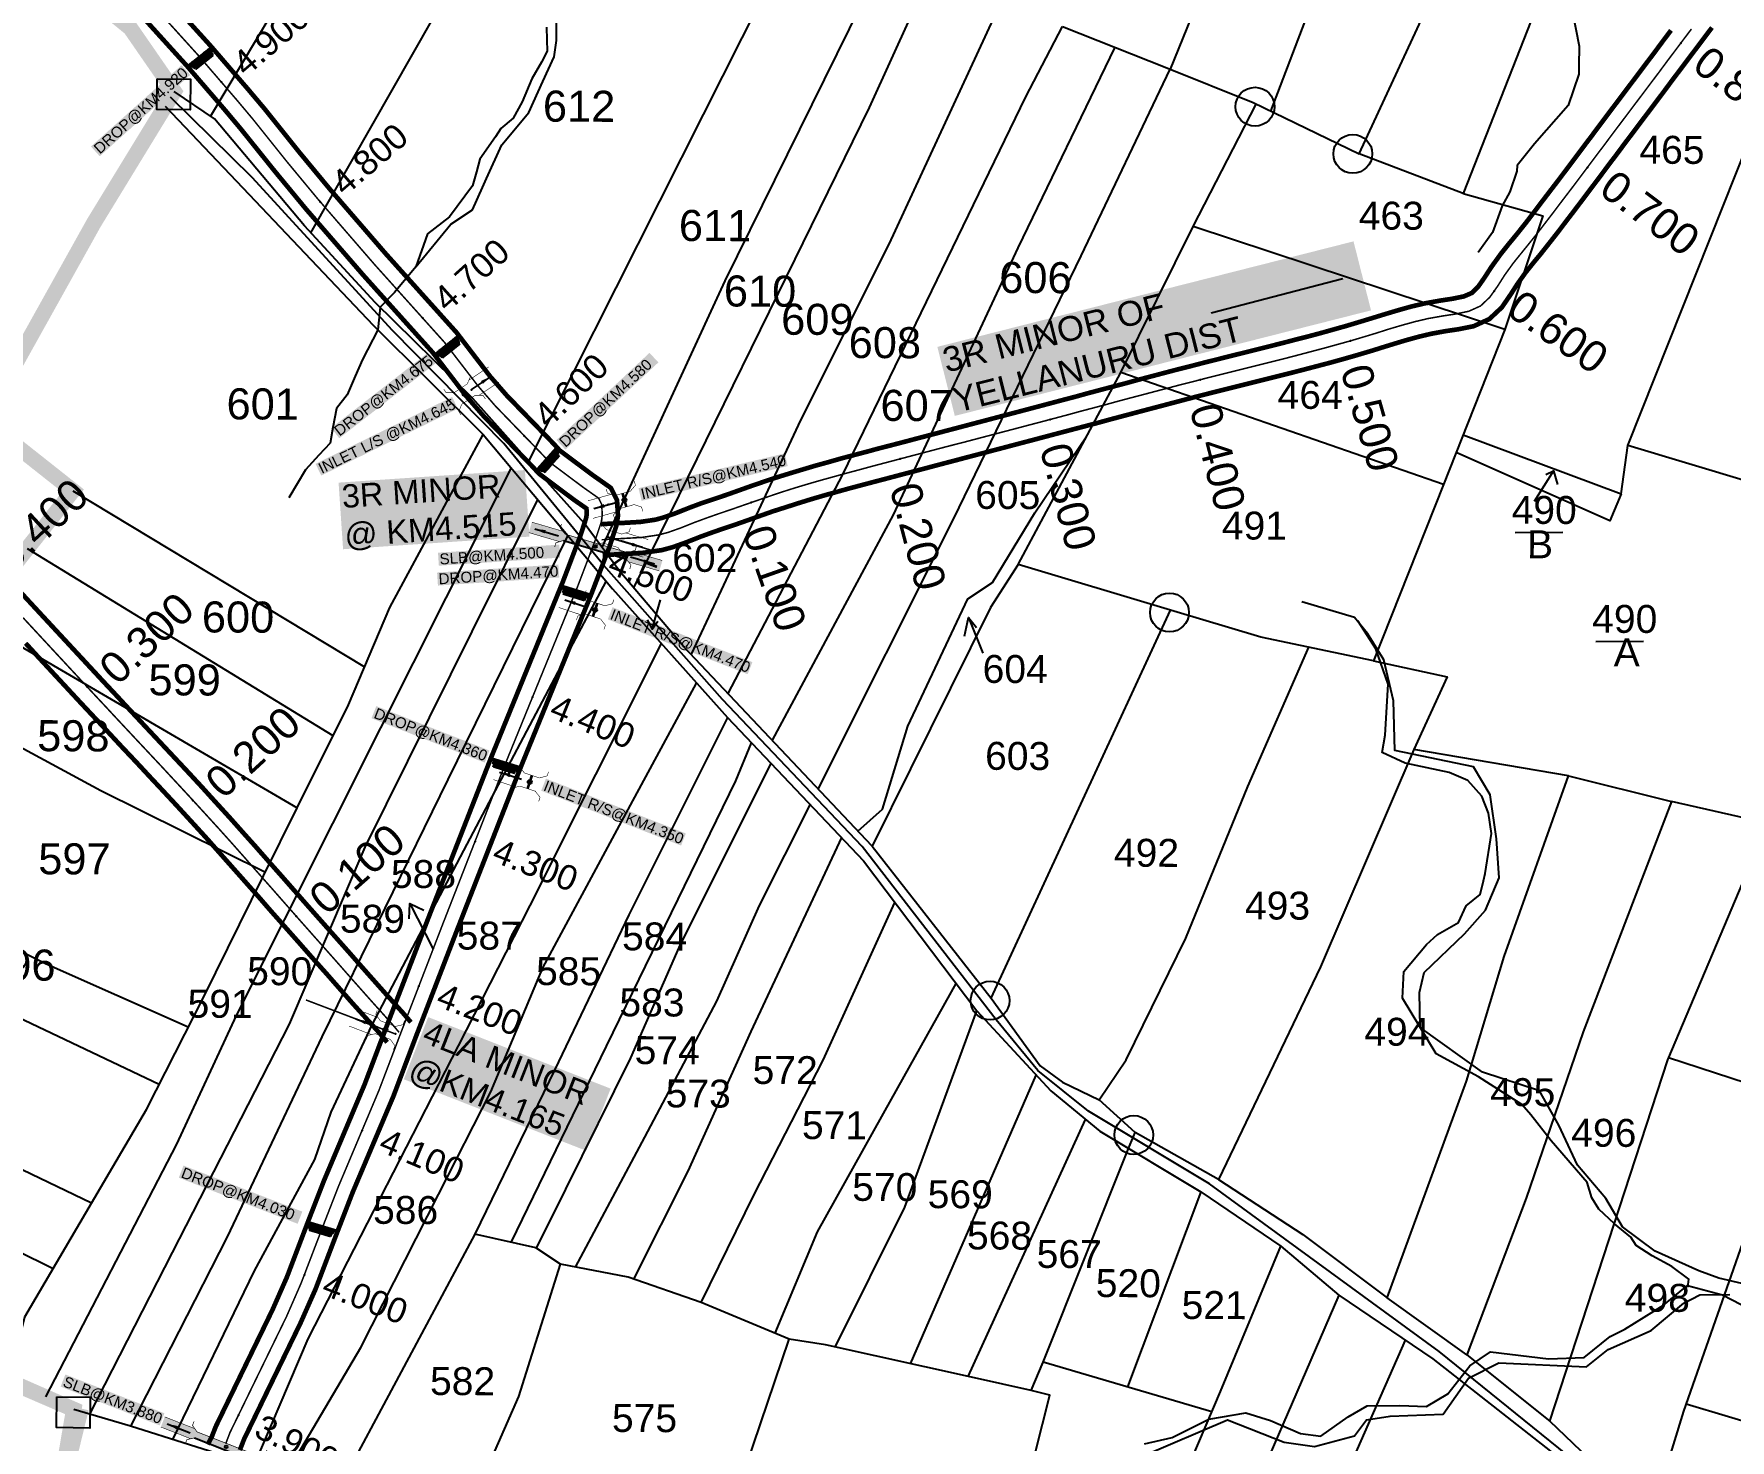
# Model space of a CAD drawing. Header units: inches. Extents: x 177544 to 239871, y 1610424 to 1630335.
# Drawn here: x 187684 to 188777, y 1622571 to 1623477 of the extents above; entities that cross this region are included whole.
import ezdxf
from ezdxf.enums import TextEntityAlignment as Align

# ---------------------------------------------------------------- set-up
doc = ezdxf.new("R2010")
doc.units = ezdxf.units.IN
doc.header["$MEASUREMENT"] = 0
for name, pattern in [('ACAD_ISO02W100', [15, 12, -3]), ('DASHED2', [0.375, 0.25, -0.125]), ('HIDDEN2', [0.1875, 0.125, -0.0625])]:
    doc.linetypes.add(name, pattern=pattern)
for name, color, linetype in [('BOUNDRY STONES', 240, 'Continuous'), ('CANAL1', 7, 'Continuous'), ('CHANAGE', 1, 'Continuous'), ('CS', 134, 'Continuous'), ('CSMark', 72, 'Continuous'), ('PAPER SIZE', 5, 'Continuous'), ('PLOT', 7, 'Continuous'), ('PLOT NO', 7, 'Continuous'), ('POINT', 2, 'Continuous'), ('ROADS', 1, 'Continuous'), ('STREAMS', 4, 'Continuous'), ('STRUCTURE', 5, 'Continuous'), ('VILLAGE BOUNDRY', 5, 'Continuous')]:
    doc.layers.add(name, color=color, linetype=linetype)
doc.styles.add('FONT1', font='Arial')
doc.styles.get("Standard").update_dxf_attribs({"font": 'arial.ttf'})
doc.dimstyles.get("Standard").update_dxf_attribs({"dimtxt": 0.18, "dimasz": 0.18, "dimexe": 0.18, "dimexo": 0.0625, "dimgap": 0.09, "dimtad": 0, "dimtih": 1, "dimtoh": 1, "dimdec": 4, "dimzin": 0, "dimdsep": 46, "dimtxsty": 'Standard', "dimcen": 0.09, "dimadec": 0, "dimazin": 0, "dimtfac": 1, "dimtdec": 4, "dimtofl": 0, "dimtmove": 0, "dimatfit": 3, "dimfxl": 1, "dimtolj": 1, "dimtzin": 0, "dimarcsym": 0})

# ---------------------------------------------------------------- blocks, each defined once
blk = doc.blocks.new('DROP')
h = blk.add_hatch()
h.set_pattern_fill('ANSI31', color=1, scale=10, angle=45)
h.set_pattern_definition([(90, (-324.4107, -25.7687), (-1.25, 0), [])])
h.paths.add_polyline_path([(-9.9, -4.3), (-13.8, 4.1), (13.8, 4.1), (10.2, -4.3)])
at = {"layer": 'STRUCTURE', "color": 5, "const_width": 0.49}
blk.add_lwpolyline([(-9.9, -4.3), (-13.8, 4.1), (13.8, 4.1), (10.2, -4.3), (-9.9, -4.3)], dxfattribs=at)
at = {"layer": 'STRUCTURE', "color": 5}
blk.add_circle((0, 0), 1.33, dxfattribs=at)
blk = doc.blocks.new('SLB')
at = {"layer": 'STRUCTURE'}
h = blk.add_hatch(dxfattribs=at)
h.set_pattern_fill('DOTS', color=6, scale=20, angle=320.3722, style=0)
h.set_pattern_definition([(320.372247934, (-159.4327, -72.9564), (1.2786241598, 0.5641323054), [0, -1.25])])
h.paths.add_polyline_path([(769699.5, 1706871.1), (769699.5, 1706861.1), (769729.1, 1706861.1), (769732.1, 1706863.1), (769792.1, 1706863.1), (769795.1, 1706861.1), (769824.7, 1706861.1), (769824.7, 1706871.1), (769795.1, 1706871.1), (769792.1, 1706869.1), (769732.1, 1706869.1), (769729.1, 1706871.1)])
at = {"layer": 'STRUCTURE', "color": 6, "linetype": 'ACAD_ISO02W100', "ltscale": 0.5, "const_width": 0.5}
for points in [[(769699.5, 1706871.1), (769729.1, 1706871.1)], [(769795.1, 1706871.1), (769824.7, 1706871.1)], [(769699.5, 1706861.1), (769729.1, 1706861.1)], [(769795.1, 1706861.1), (769824.7, 1706861.1)]]:
    blk.add_lwpolyline(points, dxfattribs=at)
at = {"layer": 'STRUCTURE', "color": 6, "const_width": 0.628}
for points in [[(769726.1, 1706877.1), (769726.1, 1706873.1), (769732.1, 1706869.1), (769792.1, 1706869.1), (769798.1, 1706873.1), (769798.1, 1706877.1)], [(769726.1, 1706855.1), (769726.1, 1706859.1), (769732.1, 1706863.1), (769792.1, 1706863.1), (769798.1, 1706859.1), (769798.1, 1706855.1)]]:
    blk.add_lwpolyline(points, dxfattribs=at)
at = {"layer": 'STRUCTURE', "color": 6}
blk.add_lwpolyline([(769732.1, 1706863.1), (769792.1, 1706863.1)], dxfattribs=at)
blk.add_lwpolyline([(769732.1, 1706863.1), (769792.1, 1706863.1)], dxfattribs=at)
at = {"layer": 'STRUCTURE', "color": 0}
blk.add_circle((769762.1, 1706866.1), 1.24, dxfattribs=at)
for points in [[(769703.8, 1706866), (769726.7, 1706866)], [(769818.6, 1706865.8), (769795.7, 1706865.8)]]:
    blk.add_leader(points, dimstyle='Standard', override={"dimasz": 10, "dimgap": 0.09, "dimtad": 0}, dxfattribs=at)
blk = doc.blocks.new('OT')
at = {"layer": 'STRUCTURE', "color": 190}
for points, const_width in [([(769775.2, 1706601.8), (769775.2, 1706597.8), (769769.2, 1706593.8), (769761.8, 1706593.8), (769754.4, 1706593.8), (769748.4, 1706597.8), (769748.4, 1706601.8)], 0.5), ([(769751.4, 1706595.8), (769729.4, 1706595.8)], 0.5), ([(769761.8, 1706593.8), (769761.8, 1706581)], 2.5), ([(769751.4, 1706579), (769729.4, 1706579)], 0.5), ([(769748.4, 1706573), (769748.4, 1706577), (769754.4, 1706581), (769761.8, 1706581), (769761.8, 1706581), (769761.8, 1706581), (769769.2, 1706581), (769775.2, 1706577), (769775.2, 1706573)], 0.5)]:
    blk.add_lwpolyline(points, dxfattribs=dict(at, const_width=const_width))
at = {"layer": 'STRUCTURE', "color": 0}
blk.add_circle((769761.8, 1706587.4), 1.87, dxfattribs=at)
blk.add_leader([(769732.6, 1706587.4), (769753.8, 1706587.4)], dimstyle='Standard', override={"dimasz": 10, "dimgap": 0.09, "dimtad": 0}, dxfattribs=at)

msp = doc.modelspace()

# ---------------------------------------------------------------- linework, layer by layer
at = {"layer": 'BOUNDRY STONES'}
for points in [[(187763.6, 1623448.4), (187785, 1623448.1), (187784.8, 1623428.3), (187763.3, 1623428.6)], [(187698.9, 1622599.3), (187720.3, 1622599), (187720.1, 1622579.1), (187698.6, 1622579.4)]]:
    msp.add_lwpolyline(points, close=True, dxfattribs=at)
for centre in [(188470.8, 1623430.4), (188533.8, 1623400), (188415.7, 1623104.5), (188300.1, 1622854.5), (188392.7, 1622767.9)]:
    msp.add_circle(centre, 12.5, dxfattribs=at)
at = {"layer": 'CANAL1', "color": 1, "linetype": 'HIDDEN2', "ltscale": 4, "const_width": 1}
msp.add_lwpolyline([(187807.7, 1622569), (187810.4, 1622576.1), (187846.9, 1622651), (187856.3, 1622672.5), (187870.4, 1622709.3), (187880.3, 1622734.7), (187906.4, 1622796.6), (187920.9, 1622834.7), (187947.3, 1622903.2), (187988.1, 1623007.7), (188034.3, 1623121), (188045.5, 1623150.4), (188049.6, 1623162.7), (188050.3, 1623167.2), (188049.9, 1623174.2), (188048, 1623178.1), (188043.2, 1623181.5), (188038.1, 1623185.1), (188016.2, 1623201.5), (188012, 1623206), (187981.4, 1623237.6), (187970.3, 1623250.4), (187948.7, 1623278.5), (187903.7, 1623328.6), (187866.9, 1623371.1), (187847.1, 1623395), (187825.1, 1623422.5), (187814.6, 1623435), (187790.1, 1623463.4), (187741.2, 1623517.4)], dxfattribs=at)
at = {"layer": 'CANAL1', "color": 200, "const_width": 3}
for points in [[(187816.8, 1622564.9), (187819.6, 1622572.1), (187855.9, 1622646.8), (187865.6, 1622668.7), (187879.7, 1622705.7), (187889.5, 1622731), (187915.7, 1622792.8), (187930.2, 1622831.2), (187956.6, 1622899.6), (187997.4, 1623004), (188043.6, 1623117.3), (188055, 1623147.1), (188059.3, 1623160.3), (188060.4, 1623166.7), (188059.8, 1623176.9), (188055.8, 1623184.8), (188048.9, 1623189.7), (188043.9, 1623193.2), (188022.9, 1623208.9), (188019.3, 1623212.9), (187988.7, 1623244.4), (187978, 1623256.7), (187956.4, 1623284.9), (187911.2, 1623335.2), (187874.6, 1623377.5), (187854.9, 1623401.3), (187832.9, 1623428.8), (187822.2, 1623441.5), (187797.6, 1623470), (187748.7, 1623524)], [(187796.1, 1622568.5), (187798.6, 1622573.2), (187801.3, 1622580.1), (187837.8, 1622655.2), (187847.1, 1622676.3), (187861, 1622712.8), (187871, 1622738.5), (187897.1, 1622800.3), (187911.5, 1622838.3), (187937.9, 1622906.8), (187978.8, 1623011.4), (188025, 1623124.6), (188036.1, 1623153.8), (188039.8, 1623165), (188040.3, 1623167.7), (188040.1, 1623171.5), (188037.4, 1623173.4), (188032.2, 1623177), (188009.5, 1623194), (188004.8, 1623199.1), (187974, 1623230.9), (187962.5, 1623244.1), (187941, 1623272.1), (187896.2, 1623322), (187859.3, 1623364.6), (187839.4, 1623388.7), (187817.4, 1623416.1), (187807, 1623428.5), (187782.6, 1623456.8), (187733.7, 1623510.8)]]:
    msp.add_lwpolyline(points, dxfattribs=at)
at = {"layer": 'CANAL1', "color": 6, "linetype": 'ByBlock', "ltscale": 2, "const_width": 3}
for points in [[(188049.3, 1623161.4), (188061.2, 1623162.1), (188066.6, 1623162.4), (188074.8, 1623162.9), (188084.5, 1623164.3), (188089.6, 1623165.7), (188097.3, 1623168.4), (188106.6, 1623172.1), (188113.6, 1623174.7), (188121.9, 1623177.5), (188130.5, 1623180.4), (188138.1, 1623183.1), (188146.2, 1623186), (188154.1, 1623188.7), (188162.8, 1623191.6), (188171.2, 1623194.2), (188179.5, 1623196.7), (188187.9, 1623199.2), (188196.3, 1623201.5), (188204.7, 1623203.9), (188213, 1623206.1), (188221.4, 1623208.3), (188226.8, 1623209.8), (188238.1, 1623212.7), (188246.5, 1623214.9), (188254.8, 1623217.1), (188263.2, 1623219.3), (188271.5, 1623221.5), (188279.9, 1623223.7), (188288.2, 1623225.9), (188296.6, 1623228.1), (188304.9, 1623230.3), (188313.2, 1623232.5), (188321.6, 1623234.7), (188329.9, 1623236.9), (188338.2, 1623239.1), (188347.6, 1623241.6), (188354.9, 1623243.5), (188363.2, 1623245.8), (188371.5, 1623248), (188379.8, 1623250.2), (188388.2, 1623252.4), (188396.5, 1623254.7), (188404.9, 1623256.9), (188413.2, 1623259.1), (188421.6, 1623261.3), (188430, 1623263.4), (188438.4, 1623265.6), (188444.5, 1623267.1), (188455.2, 1623269.8), (188463.7, 1623271.9), (188472.1, 1623274), (188480.5, 1623276.1), (188488.8, 1623278.2), (188497.2, 1623280.4), (188505.5, 1623282.5), (188513.7, 1623284.7), (188521.9, 1623287), (188530.1, 1623289.3), (188540.7, 1623292.5), (188546.3, 1623294.2), (188554.4, 1623296.7), (188562.8, 1623299.2), (188571.3, 1623301.6), (188580.2, 1623303.7), (188590.3, 1623305.5), (188598.2, 1623306.7), (188605.4, 1623308.2), (188610.5, 1623310.4), (188614.5, 1623314.3), (188618.8, 1623320.5), (188623.2, 1623327.3), (188629.2, 1623335.6), (188634.7, 1623342.5), (188639.1, 1623347.8), (188645.4, 1623355.7), (188650.6, 1623362.5), (188654.2, 1623367.3), (188661, 1623376.2), (188666.3, 1623383.1), (188669.3, 1623387.1), (188676.6, 1623396.8), (188684.3, 1623407.1), (188687, 1623410.6), (188692.1, 1623417.5), (188697.3, 1623424.4), (188702.5, 1623431.3), (188707.7, 1623438.2), (188712.9, 1623445.1), (188718.1, 1623452), (188723.3, 1623458.9), (188728.5, 1623465.8), (188733.6, 1623472.7), (188738.8, 1623479.6)], [(188050.5, 1623141.4), (188062.3, 1623142.2), (188067.7, 1623142.4), (188076.8, 1623143), (188088.6, 1623144.7), (188095.6, 1623146.6), (188104.3, 1623149.7), (188113.7, 1623153.4), (188120.3, 1623155.8), (188128.3, 1623158.6), (188137, 1623161.5), (188144.7, 1623164.2), (188152.8, 1623167.1), (188160.5, 1623169.8), (188169, 1623172.5), (188177.1, 1623175.1), (188185.2, 1623177.6), (188193.4, 1623180), (188201.6, 1623182.3), (188209.9, 1623184.6), (188218.2, 1623186.8), (188226.5, 1623189), (188231.9, 1623190.4), (188243.2, 1623193.4), (188251.6, 1623195.6), (188259.9, 1623197.8), (188268.2, 1623200), (188276.6, 1623202.2), (188284.9, 1623204.4), (188293.3, 1623206.6), (188301.6, 1623208.8), (188310, 1623211), (188318.3, 1623213.2), (188326.7, 1623215.4), (188335, 1623217.6), (188343.3, 1623219.8), (188352.8, 1623222.3), (188360, 1623224.2), (188368.4, 1623226.4), (188376.7, 1623228.7), (188385, 1623230.9), (188393.3, 1623233.1), (188401.6, 1623235.3), (188410, 1623237.5), (188418.3, 1623239.7), (188426.6, 1623241.9), (188435, 1623244.1), (188443.3, 1623246.2), (188449.3, 1623247.7), (188460.1, 1623250.4), (188468.5, 1623252.5), (188476.9, 1623254.6), (188485.3, 1623256.7), (188493.7, 1623258.8), (188502.2, 1623261), (188510.6, 1623263.2), (188519, 1623265.4), (188527.3, 1623267.7), (188535.7, 1623270.1), (188546.5, 1623273.3), (188552.2, 1623275.1), (188560.3, 1623277.6), (188568.3, 1623280), (188576.3, 1623282.2), (188584.3, 1623284.1), (188593.6, 1623285.8), (188601.7, 1623287), (188611.7, 1623289), (188621.8, 1623293.6), (188629.8, 1623301.1), (188635.5, 1623309.4), (188639.8, 1623316.1), (188645.1, 1623323.5), (188650.2, 1623329.9), (188654.6, 1623335.2), (188661.1, 1623343.4), (188666.5, 1623350.3), (188670.1, 1623355.1), (188677, 1623364.1), (188682.2, 1623371), (188685.3, 1623375.1), (188692.6, 1623384.8), (188700.3, 1623395.1), (188703, 1623398.6), (188708.1, 1623405.5), (188713.3, 1623412.4), (188718.5, 1623419.3), (188723.7, 1623426.2), (188728.9, 1623433.1), (188734.1, 1623440), (188739.2, 1623446.9), (188744.4, 1623453.8), (188749.6, 1623460.7), (188754.8, 1623467.6), (188760, 1623474.5), (188765.2, 1623481.4)], [(187927, 1622840.5), (187922.1, 1622846.3), (187910.2, 1622859.5), (187904.6, 1622865.8), (187893.7, 1622878.1), (187887.3, 1622885.4), (187878.6, 1622895.2), (187869.9, 1622905), (187860.6, 1622915.5), (187852.6, 1622924.6), (187844, 1622934.4), (187835.3, 1622944.2), (187826.7, 1622954), (187817.9, 1622963.8), (187810.8, 1622971.8), (187800.3, 1622983.3), (187791.5, 1622993), (187782.6, 1623002.6), (187773.6, 1623012.2), (187764.7, 1623021.7), (187755.7, 1623031.3), (187742.7, 1623045.2), (187737.9, 1623050.4), (187729, 1623059.9), (187720.1, 1623069.5), (187711.2, 1623079.1), (187702.3, 1623088.7), (187693.4, 1623098.3), (187684.5, 1623107.9), (187674.7, 1623118.5)], [(187911.7, 1622827.6), (187907.1, 1622833.2), (187895.4, 1622846.1), (187889.6, 1622852.5), (187878.7, 1622864.9), (187872.3, 1622872.2), (187863.6, 1622881.9), (187855, 1622891.7), (187845.6, 1622902.3), (187837.6, 1622911.3), (187829, 1622921.2), (187820.3, 1622931), (187811.7, 1622940.7), (187803, 1622950.5), (187796, 1622958.4), (187785.6, 1622969.8), (187776.8, 1622979.4), (187767.9, 1622989), (187759, 1622998.5), (187750.1, 1623008.1), (187741.1, 1623017.6), (187728.1, 1623031.6), (187723.3, 1623036.7), (187714.3, 1623046.3), (187705.4, 1623055.9), (187696.5, 1623065.5), (187687.6, 1623075.1), (187678.8, 1623084.7)]]:
    msp.add_lwpolyline(points, dxfattribs=at)
at = {"layer": 'CANAL1', "color": 1, "linetype": 'HIDDEN2', "ltscale": 2, "const_width": 1}
for points in [[(188049.9, 1623151.4), (188061.7, 1623152.1), (188067.1, 1623152.4), (188075.8, 1623152.9), (188086.5, 1623154.5), (188092.6, 1623156.1), (188100.8, 1623159), (188110.1, 1623162.7), (188116.9, 1623165.2), (188125.1, 1623168.1), (188133.7, 1623171), (188141.4, 1623173.7), (188149.5, 1623176.5), (188157.3, 1623179.2), (188165.9, 1623182.1), (188174.1, 1623184.7), (188182.4, 1623187.2), (188190.7, 1623189.6), (188199, 1623191.9), (188207.3, 1623194.2), (188215.6, 1623196.4), (188224, 1623198.7), (188229.3, 1623200.1), (188240.7, 1623203.1), (188249, 1623205.3), (188257.4, 1623207.5), (188265.7, 1623209.7), (188274.1, 1623211.9), (188282.4, 1623214), (188290.7, 1623216.2), (188299.1, 1623218.4), (188307.4, 1623220.6), (188315.8, 1623222.8), (188324.1, 1623225), (188332.5, 1623227.2), (188340.8, 1623229.4), (188350.2, 1623231.9), (188357.4, 1623233.9), (188365.8, 1623236.1), (188374.1, 1623238.3), (188382.4, 1623240.6), (188390.7, 1623242.8), (188399.1, 1623245), (188407.4, 1623247.2), (188415.8, 1623249.4), (188424.1, 1623251.6), (188432.5, 1623253.7), (188440.9, 1623255.9), (188446.9, 1623257.4), (188457.7, 1623260.1), (188466.1, 1623262.2), (188474.5, 1623264.3), (188482.9, 1623266.4), (188491.3, 1623268.5), (188499.7, 1623270.7), (188508, 1623272.9), (188516.3, 1623275.1), (188524.6, 1623277.4), (188532.9, 1623279.7), (188543.6, 1623282.9), (188549.2, 1623284.6), (188557.3, 1623287.2), (188565.5, 1623289.6), (188573.8, 1623291.9), (188582.3, 1623293.9), (188591.9, 1623295.6), (188599.9, 1623296.8), (188608.5, 1623298.6), (188616.1, 1623302), (188622.1, 1623307.7), (188627.2, 1623314.9), (188631.5, 1623321.7), (188637.1, 1623329.5), (188642.5, 1623336.2), (188646.8, 1623341.5), (188653.3, 1623349.6), (188658.5, 1623356.4), (188662.2, 1623361.2), (188669, 1623370.2), (188674.2, 1623377), (188677.3, 1623381.1), (188684.6, 1623390.8), (188692.3, 1623401.1), (188695, 1623404.6), (188700.1, 1623411.5), (188705.3, 1623418.4), (188710.5, 1623425.3), (188715.7, 1623432.2), (188720.9, 1623439.1), (188726.1, 1623446), (188731.3, 1623452.9), (188736.4, 1623459.8), (188741.6, 1623466.7), (188746.8, 1623473.6), (188752, 1623480.5)], [(187919.4, 1622834), (187914.6, 1622839.7), (187902.8, 1622852.8), (187897.1, 1622859.2), (187886.2, 1622871.5), (187879.8, 1622878.8), (187871.1, 1622888.6), (187862.4, 1622898.4), (187853.1, 1622908.9), (187845.1, 1622918), (187836.5, 1622927.8), (187827.8, 1622937.6), (187819.2, 1622947.4), (187810.5, 1622957.2), (187803.4, 1622965.1), (187792.9, 1622976.6), (187784.1, 1622986.2), (187775.2, 1622995.8), (187766.3, 1623005.4), (187757.4, 1623014.9), (187748.4, 1623024.5), (187735.4, 1623038.4), (187730.6, 1623043.6), (187721.7, 1623053.1), (187712.8, 1623062.7), (187703.9, 1623072.3), (187695, 1623081.9), (187686.1, 1623091.5), (187677.2, 1623101.1)]]:
    msp.add_lwpolyline(points, dxfattribs=at)
at = {"layer": 'CANAL1', "color": 1, "linetype": 'HIDDEN2', "ltscale": 4, "const_width": 1}
for points, elevation in [([(188054, 1623153), (188086, 1623143.4)], 59), ([(187917, 1622833), (187859.4, 1622854.9)], 54)]:
    msp.add_lwpolyline(points, dxfattribs=dict(at, elevation=elevation))
at = {"layer": 'CHANAGE', "color": 3, "elevation": 60}
msp.add_lwpolyline([(188054, 1623174), (188054, 1623174)], dxfattribs=at)
at = {"layer": 'CS', "color": 3}
for p in [(187804.9, 1623446.2), (187868.6, 1623369.1), (187934.7, 1623294.1), (188000, 1623218.4), (188042.6, 1623142.7), (188005.3, 1623049.9), (187968.3, 1622957), (187932.1, 1622863.8), (187895.5, 1622770.8), (187858.4, 1622677.9), (187815.9, 1622587.4)]:
    msp.add_point(p, dxfattribs=at)
at = {"layer": 'CSMark'}
for p in [(188745.1, 1623471.3), (188685, 1623391.3), (188624.8, 1623311.5), (188532.3, 1623279.5), (188435.5, 1623254.5), (188338.8, 1623228.9), (188242.1, 1623203.5), (188146.2, 1623175.3), (187718.4, 1623056.7), (187786.5, 1622983.5), (187853.1, 1622908.9)]:
    msp.add_point(p, dxfattribs=at)
at = {"layer": 'PLOT'}
for points in [[(188607, 1623912.9), (188534.5, 1623741.1), (188503, 1623666.5), (188485.8, 1623610.1), (188448.7, 1623535.2), (188416.1, 1623454.6)], [(188481, 1623427.5), (188545.6, 1623597.2), (188592.2, 1623719.6), (188638.5, 1623841.3), (188664.4, 1623902.5)], [(188346.7, 1623482.1), (188414.1, 1623455.4), (188469.6, 1623433), (188537.9, 1623400.1), (188647.3, 1623635.9), (188697.7, 1623801.3), (188734.6, 1623895.2)], [(187979, 1623716.7), (187935.3, 1623632.2), (187928.5, 1623643.3), (187866.4, 1623539.2), (187797.8, 1623424.4)], [(187862.5, 1623349.2), (187967.4, 1623533.1), (188018.2, 1623622.2)], [(188699.6, 1623616.7), (188694, 1623595.8), (188686.3, 1623589.4), (188648.7, 1623486), (188605, 1623374.4), (188537.9, 1623400.1)], [(188706.6, 1623181), (188711, 1623212.1), (188772.7, 1623367), (188817.8, 1623480.4), (188844.3, 1623564)], [(188002.9, 1623202), (188115.4, 1623425.4), (188177.7, 1623549.1)], [(188233.3, 1623529.6), (188129.2, 1623318.2), (188050, 1623146.5)], [(188070.6, 1623120.4), (188163.8, 1623310.3), (188222.5, 1623429.9), (188262.9, 1623518.8)], [(188307.4, 1623498.7), (188235, 1623341.9), (188177.9, 1623228.5), (188126.8, 1623119), (188107.5, 1623077.6)], [(188131.4, 1623052.3), (188205.3, 1623193.5), (188282.8, 1623353.4), (188323.1, 1623436.7), (188346.7, 1623482.1)], [(188380.4, 1623468.7), (188317.9, 1623339.5), (188237.6, 1623167.5), (188159.7, 1623022.3)], [(188189.3, 1622990.8), (188276.7, 1623165.1), (188358.8, 1623334.3), (188416.1, 1623454.6)], [(188224.1, 1622953.9), (188169.2, 1623012.2), (188102.8, 1623082.5), (188061.5, 1623131), (188038.6, 1623162), (188005.6, 1623199), (187966.8, 1623242.4), (187904, 1623304.2), (187858.4, 1623353.7), (187800.5, 1623422.6), (187774.5, 1623440.2)], [(188878.4, 1623449.1), (188820.4, 1623279), (188789.6, 1623188.5), (188711, 1623212.1)], [(187768.7, 1623430.8), (187814.6, 1623382.5), (187902.6, 1623289.7), (187973.6, 1623219.2), (188056.8, 1623119.8), (188130.9, 1623036.9), (188218.6, 1622944.5), (188291.5, 1622847.8), (188339.2, 1622796.4), (188370.9, 1622770.4), (188435.9, 1622731.3), (188487.5, 1622696.3), (188524.9, 1622664.8), (188585.4, 1622623.7), (188678.1, 1622550.8), (188707.6, 1622485)], [(188605, 1623374.4), (188656.3, 1623360.1), (188631.8, 1623286.8), (188431, 1623353.3), (188471.6, 1623432)], [(188631.8, 1623286.8), (188592.3, 1623187), (188547.2, 1623073.3), (188474.6, 1623088.7), (188416.4, 1623106.1), (188318.2, 1623135.5), (188384.3, 1623259.1), (188431, 1623353.3)], [(188592.3, 1623187), (188384.3, 1623259.1)], [(187668.1, 1622609.4), (187678.3, 1622650.8), (187721.2, 1622724), (187756.6, 1622784.4), (187793.5, 1622857), (187832, 1622934.8), (187853.8, 1622978.6), (187886.7, 1623045.1), (187913.4, 1623107.8), (187973.6, 1623219.2)], [(188215, 1622963.6), (188230.8, 1622977.9), (188247.1, 1623031.2), (188285.8, 1623113.4), (188301.7, 1623123.8), (188329, 1623168.8), (188362.4, 1623218.3)], [(188604.9, 1623219), (188706.6, 1623181), (188699.3, 1623163.6), (188600.4, 1623207.6)], [(187991.6, 1623197.7), (187907.4, 1623030.2), (187814.4, 1622844.8), (187776, 1622761.9), (187691.6, 1622599.1)], [(187709.3, 1623183), (187897.1, 1623069.5)], [(187720.2, 1622588), (187773.5, 1622692.3), (187848.7, 1622839.2), (187897.5, 1622953.3), (187966.5, 1623092.3), (188008.7, 1623177.3)], [(188638.4, 1623156.1), (188669.2, 1623156.3)], [(187679.7, 1623145.7), (187876.8, 1623025.2)], [(188028, 1623154.3), (187950.8, 1622996.9), (187869.6, 1622831.2), (187808.7, 1622702.3), (187746.3, 1622580.4)], [(188318.2, 1623135.5), (188300.4, 1623107.8), (188248.8, 1623003.7), (188224.1, 1622953.9), (188300.9, 1622856.1), (188416.4, 1623106.1)], [(187773.6, 1622571.7), (187826.3, 1622680.3), (187865.1, 1622752.2), (187875.6, 1622782.5), (187902.1, 1622838.8), (187963.2, 1622955.3), (188027.9, 1623077.6), (188052.7, 1623124.5)], [(187644.3, 1623100.8), (187853.8, 1622978.6)], [(188088.3, 1623084.6), (188003.7, 1622915.8), (187957.4, 1622825.3), (187898.9, 1622711.2), (187860.6, 1622636.5), (187824.5, 1622552)], [(188300.9, 1622856.1), (188332.5, 1622812.5), (188346.8, 1622802), (188370.4, 1622790.5), (188387.7, 1622816.4), (188426.2, 1622894.7), (188466.2, 1622992.5), (188505.5, 1623082.2)], [(188690.3, 1623085.9), (188721.1, 1623086.1)], [(188547.2, 1623073.3), (188594.6, 1623063.1), (188573.1, 1623016.3), (188513.1, 1622876.2), (188447.2, 1622739.3), (188393.5, 1622769.5), (188370.4, 1622790.5)], [(187846.3, 1622548.7), (187894.7, 1622630.9), (187944.8, 1622729.5), (187978.4, 1622795.6), (188012, 1622875.7), (188061.4, 1622967.2), (188111, 1623059.1)], [(187606.8, 1623055), (187727.2, 1622989.8), (187833.3, 1622937.3)], [(188130.9, 1623036.9), (188067.5, 1622909.8), (188019.8, 1622810.1), (187968.2, 1622703.9)], [(187991.5, 1622698.7), (188053.1, 1622825.1), (188090.8, 1622902.6), (188136.3, 1622996), (188146.4, 1623020.6)], [(188447.2, 1622739.3), (188501.7, 1622703.7), (188556, 1622663), (188607, 1622802.6), (188631.4, 1622883), (188672.7, 1622999.2), (188573.1, 1623016.3)], [(188158.9, 1623007.4), (188099.7, 1622888.7), (188068.4, 1622817.6), (188026.6, 1622733.1), (188007.8, 1622695)], [(188672.7, 1622999.2), (188739.2, 1622982.7), (188682.2, 1622834.4), (188645.6, 1622727.1), (188607.2, 1622626.3), (188556, 1622663)], [(188033.1, 1622682.7), (188077.6, 1622766.6), (188124.1, 1622854.2), (188151.5, 1622915.8), (188184.3, 1622980.7)], [(188607.2, 1622626.3), (188660.7, 1622583.5), (188736.8, 1622816.4), (188792.4, 1622947.8), (188794.1, 1622970.2), (188739.2, 1622982.7)], [(188204.4, 1622959.5), (188146.1, 1622834.5), (188105.5, 1622744.6), (188070.3, 1622675)], [(187783.5, 1622837.4), (187691.5, 1622878.1), (187548.6, 1622949.7)], [(188792.4, 1622947.8), (188867, 1622935.3), (188819.2, 1622796.3), (188783.4, 1622694.2), (188746.8, 1622589.9), (188716.9, 1622492.7), (188690.9, 1622554.8), (188660.7, 1622583.5)], [(187528.6, 1622921.3), (187669.5, 1622846), (187764.8, 1622800.6)], [(188113.9, 1622660), (188148, 1622729.2), (188192.5, 1622816.1), (188238.8, 1622917.7)], [(188278.1, 1622865.6), (188236.3, 1622790.9), (188188.7, 1622705.6), (188161.4, 1622640.2)], [(188200.4, 1622631.2), (188245.3, 1622721.4), (188291.5, 1622847.8)], [(187721.2, 1622724), (187626.8, 1622769.2), (187536.4, 1622812.4), (187484.2, 1622830.9)], [(189094.1, 1622595.9), (189104.2, 1622704.7), (189088, 1622706.3), (188993.8, 1622737.8), (188817.4, 1622791.4), (188737.2, 1622817.6)], [(188329.7, 1622806.5), (188248.6, 1622620.5)], [(187478.8, 1622789.8), (187696.6, 1622681.9)], [(188286, 1622612.3), (188361.7, 1622777.9)], [(188443, 1622589.6), (188334.4, 1622621.6), (188389.4, 1622759.3), (188393.5, 1622769.5)], [(188435.9, 1622731.3), (188388.7, 1622605.6)], [(188326.6, 1622603.3), (188290, 1622611.4), (188194.1, 1622632.6), (188170.7, 1622636.3), (188113.9, 1622660), (188067, 1622676.2), (188023.4, 1622684.6), (188007.5, 1622695.2), (187968.2, 1622703.9), (187876.8, 1622533.1), (187849.8, 1622547.6), (187822.4, 1622556.3), (187746.3, 1622580.4), (187709.8, 1622591.1)], [(188401.7, 1622492.7), (188448.6, 1622602.7), (188487.5, 1622696.3)], [(187876.8, 1622533.1), (187911.9, 1622516.5), (187938.6, 1622511.9), (187964.3, 1622510.9), (187964.9, 1622527.5), (187996.5, 1622599.5), (188023.4, 1622684.6)], [(188524.9, 1622664.8), (188449.8, 1622491.6)], [(188124.5, 1622500), (188170.7, 1622636.3)], [(188502.7, 1622487.9), (188567.8, 1622635.7)], [(188309.9, 1622486.5), (188338.6, 1622600.3), (188326.6, 1622603.3), (188334.4, 1622621.6)], [(188748.5, 1622594.7), (188994.1, 1622521.2), (189090.3, 1622492.4), (189113.8, 1622485.4)]]:
    msp.add_lwpolyline(points, dxfattribs=at)
at = {"layer": 'PLOT NO'}
for points in [[(188663.2, 1623195.8), (188650.7, 1623176.1)], [(188658.1, 1623193.4), (188663.2, 1623195.8), (188665.6, 1623187)], [(188082.5, 1623093.8), (188087.9, 1623112.6)], [(188283.7, 1623089.2), (188286.3, 1623101.3), (188291.3, 1623094.9)], [(188286.3, 1623101.3), (188295.5, 1623078.3)], [(188079.2, 1623099.8), (188082.5, 1623093.8), (188086.1, 1623099)], [(187925.9, 1622907.2), (187926.3, 1622917.1), (187935.3, 1622912.7)], [(187926.3, 1622917.1), (187941.4, 1622887.6)]]:
    msp.add_lwpolyline(points, dxfattribs=at)
at = {"layer": 'POINT'}
for p in [(187789, 1623458, 64), (187950, 1623274, 63), (187966, 1623248, 62), (188015, 1623201, 61), (188054, 1623174, 60), (188046, 1623147, 58), (188054, 1623153, 59), (188035, 1623116, 57), (187989, 1623005, 56), (187990, 1623001, 55), (187917, 1622833, 54), (187869, 1622707, 53)]:
    msp.add_point(p, dxfattribs=at)
at = {"layer": 'ROADS'}
msp.add_lwpolyline([(188714.8, 1622485.9), (188683.2, 1622552.5), (188589.4, 1622628.5), (188441.4, 1622736.4), (188363.5, 1622783.2), (188330.8, 1622809.4), (188304, 1622842.1), (188251.4, 1622910.2), (188217.8, 1622953.8), (188127.7, 1623048.4), (188051.4, 1623134.9), (187986.8, 1623213.5), (187915.2, 1623286.3), (187824.7, 1623384.7), (187772.2, 1623436.5)], dxfattribs=at)
at = {"layer": 'STREAMS'}
for points in [[(187930.2, 1623327.3), (187952.7, 1623354.8), (187966.6, 1623363.9), (187973.2, 1623378.3), (187975.8, 1623384.2), (187985.5, 1623405.9), (188002.9, 1623426.7), (188012.1, 1623446.6), (188019.3, 1623462.5), (188020.7, 1623473), (188021.1, 1623499.7)], [(188675.3, 1623491.2), (188679.7, 1623469.4), (188679.5, 1623456.8), (188679.4, 1623451.4), (188672.6, 1623431.2), (188650.9, 1623406.4), (188639.8, 1623392.5), (188639.4, 1623388.9), (188634.9, 1623375.6), (188630.1, 1623366.6), (188623.7, 1623349.3), (188614.5, 1623336.5)], [(188014.3, 1623481.6), (188014.5, 1623473.4), (188014.7, 1623466.1), (188011.2, 1623459.1), (188005, 1623448.3), (187998.7, 1623433.5), (187992.9, 1623423), (187984.9, 1623416.4), (187981.6, 1623410.9), (187971.4, 1623396.5), (187969.2, 1623388.4), (187966.7, 1623379.5), (187951.9, 1623359.5), (187937.8, 1623348.4), (187930.2, 1623327.3), (187916.5, 1623310.7), (187907.1, 1623301.2), (187907.1, 1623301.2), (187905.6, 1623286.6), (187895.9, 1623267.6), (187891.2, 1623256.7), (187885.9, 1623244.8), (187879.1, 1623235.9), (187876.8, 1623223.7), (187874.9, 1623213.7), (187867.7, 1623205.8), (187859.2, 1623196.5), (187848.4, 1623178.4)], [(188811.3, 1622666.1), (188769.6, 1622675.7), (188756.8, 1622680.4), (188728.6, 1622693), (188707.5, 1622708.7), (188696.8, 1622726.9), (188678.5, 1622748.4), (188666.6, 1622774.3), (188654, 1622796.3), (188617.4, 1622808.4), (188577.1, 1622837.1), (188576.8, 1622859.6), (188579.7, 1622872.6), (188605.7, 1622897.6), (188619.2, 1622912.8), (188628, 1622933.6), (188626.4, 1622958.7), (188622.3, 1622987.1), (188611.6, 1623005.2), (188560.9, 1623015.6), (188560, 1623047.6), (188553.9, 1623074), (188543.2, 1623090.9), (188535, 1623101.3), (188501, 1623111.4)], [(188749.7, 1622669.8), (188750.3, 1622675.1), (188739.3, 1622683.2), (188726.6, 1622690), (188716.4, 1622696.8), (188713, 1622702.1), (188702.5, 1622710.7), (188692.3, 1622720.1), (188687.9, 1622727.4), (188684.9, 1622737.2), (188661.6, 1622764.2), (188648.6, 1622780.8), (188642.8, 1622787.5), (188614.7, 1622805.4), (188587.6, 1622820.1), (188565.9, 1622856.1), (188566.7, 1622873.3), (188581.3, 1622890.6), (188588.4, 1622897), (188601.8, 1622904.9), (188606.8, 1622915.6), (188615.8, 1622922.8), (188618, 1622931.6), (188619.1, 1622936.4), (188623.2, 1622962.2), (188621.3, 1622975.2), (188616.9, 1622986.1), (188608, 1622996.3), (188595.9, 1623001.5), (188567.6, 1623007.5), (188552.8, 1623014.3), (188554.6, 1623025.4), (188556.6, 1623058.4), (188548.7, 1623081.1), (188537, 1623099.2)], [(188380.1, 1622552.7), (188398.7, 1622561.2), (188453, 1622584.4), (188489.5, 1622570), (188509.2, 1622567.2), (188535, 1622574), (188542.7, 1622584.4), (188557.9, 1622586.8), (188592.1, 1622588), (188608.4, 1622611.3), (188627.9, 1622621.1), (188684.4, 1622618.6), (188698.4, 1622629.8), (188726, 1622642), (188747.1, 1622659.6), (188757.3, 1622665), (188776.7, 1622665.1)], [(188399.6, 1622568.9), (188417.4, 1622573.1), (188441, 1622584.9), (188464.8, 1622588.9), (188480.8, 1622583.9), (188500.1, 1622575.6), (188513.3, 1622573.8), (188530.8, 1622586.4), (188543, 1622593.5), (188564, 1622593.6), (188581.3, 1622592.9), (188595.1, 1622601.2), (188609.1, 1622619.1), (188622.5, 1622628.2), (188659.9, 1622623.6), (188682.9, 1622624.5), (188699.6, 1622638), (188709, 1622642.7), (188733.9, 1622658.3), (188749.4, 1622670.9), (188771.9, 1622665), (188802.3, 1622649.3)]]:
    msp.add_lwpolyline(points, dxfattribs=at)
at = {"layer": 'VILLAGE BOUNDRY', "color": 5, "linetype": 'DASHED2', "ltscale": 50, "const_width": 10}
msp.add_lwpolyline([(187723.1, 1623499.9), (187746.3, 1623481), (187774.5, 1623440.2), (187722.8, 1623355.6), (187651.9, 1623228.4), (187709.3, 1623183), (187644.3, 1623100.8), (187620.9, 1623082.2), (187606.8, 1623055), (187553.5, 1622956.7), (187528.6, 1622921.3), (187485, 1622836.7), (187472.6, 1622742.9), (187465.1, 1622686.3), (187600.1, 1622639.3), (187709.8, 1622591.1), (187694, 1622498.5)], dxfattribs=at)
at = {"layer": 'VILLAGE BOUNDRY', "color": 5, "linetype": 'DASHED2', "ltscale": 50}
for points in [[(187126.9, 1622907.4, 10, 10, 0), (187163.6, 1622884.9, 10, 10, 0), (187197, 1622868.1, 10, 10, 0), (187256.6, 1622832.1, 10, 10, 0), (187309, 1622807, 10, 10, 0), (187467.1, 1622737.8, 10, 10, 0), (187503.8, 1622739.7, 10, 10, 0), (187467.1, 1622737.8, 10, 10, 0), (187465.8, 1622684.9, 10, 10, 0), (187545.1, 1622655.8, 10, 10, 0), (187604.1, 1622636.7, 10, 10, 0), (187709.8, 1622591.1, 0, 0, 0)], [(187714.5, 1622591.7, 10, 10, 0), (187668.8, 1622404.3, 10, 10, 0)]]:
    msp.add_lwpolyline(points, format="xyseb", dxfattribs=at)

# ---------------------------------------------------------------- block references
at = {"layer": 'PLOT'}
for p, xscale, yscale, zscale, rotation in [((187792.3, 1623460.9), 0.7000000000000001, 0.7000000000000001, 0.7000000000000001, 38.53543265033377), ((187951.3, 1623275), 0.7000000000000001, 0.7000000000000001, 0.7000000000000001, 38.53543265033376), ((188015.9, 1623201.8), 0.7000000000000001, 0.7000000000000001, 0.7000000000000001, 48.3448292207053), ((188032.6, 1623116.8), 0.7, 0.7, 0.7, 342.8162844035153), ((187987.6, 1623005.5, 56), 0.7, 0.7, 0.7, 342.8162844035153), ((187869, 1622707, 53), 0.7, 0.7, 0.7, 343.339054574555)]:
    msp.add_blockref('DROP', p, dxfattribs=dict(at, xscale=xscale, yscale=yscale, zscale=zscale, rotation=rotation))
at = {"layer": 'STRUCTURE', "color": 0}
for name, p, xscale, yscale, zscale, rotation in [('OT', (-28694.3, 2915722.5), 0.7000000000000001, 0.7000000000000001, 0.7000000000000001, 213.7938375198147), ('OT', (-8249.4, 327454), 0.7000000000000001, 0.7000000000000001, 0.7000000000000001, 15.66259389093435), ('SLB', (-665817.4, 628752.3, 58), 0.7, 0.7, 0.7, 343.6225000358215), ('OT', (1040676.1, 2618379.4, 59), 0.7000000000000001, 0.7000000000000001, 0.7000000000000001, 163.69096834581), ('OT', (-698265.5, 657761.9), 0.7, 0.7, 0.7, 341.7219491561989), ('OT', (-698307.6, 657651, 54), 0.7, 0.7, 0.7, 341.7219491561989), ('OT', (-740472.2, 697880, 54), 0.6999999999999998, 0.6999999999999998, 0.6999999999999998, 339.1719575516486), ('SLB', (-749938.6, 706851.5, 52), 0.7, 0.7, 0.7, 338.5934024956281)]:
    msp.add_blockref(name, p, dxfattribs=dict(at, xscale=xscale, yscale=yscale, zscale=zscale, rotation=rotation))

# ---------------------------------------------------------------- texts
at = {"layer": 'CHANAGE'}
for s, rotation, p in [('4.900', 40.7437, (187815.6, 1623455.3)), ('4.800', 40.9026, (187879.2, 1623378.3)), ('4.700', 41.9057, (187945.1, 1623303.4)), ('4.600', 44.0828, (188010, 1623228.2)), ('4.500', 339.0627, (188055.7, 1623137.7)), ('4.400', 337.8175, (188018.3, 1623044.7)), ('4.300', 338.6604, (187981.3, 1622952)), ('4.200', 338.9347, (187945.2, 1622858.8)), ('4.100', 337.0861, (187908.4, 1622765.3)), ('4.000', 339.0745, (187871.5, 1622672.9)), ('3.900', 334.0569, (187828.5, 1622581.3))]:
    msp.add_text(s, height=16, rotation=rotation, dxfattribs=at).set_placement(p, align=Align.MIDDLE_LEFT)
at = {"layer": 'CSMark', "color": 1}
for s, rotation, p in [('0.800', 323.034, (188757.5, 1623462.9)), ('0.700', 323.1241, (188697.4, 1623382.9)), ('0.600', 325.1165, (188637.4, 1623305.3)), ('0.500', 285.901, (188535.3, 1623263.6)), ('0.400', 284.3746, (188438.2, 1623238.5)), ('0.300', 284.8512, (188341.6, 1623212.9)), ('0.400', 42.9701, (187663.1, 1623137.5)), ('0.200', 284.7461, (188244.9, 1623187.4)), ('0.100', 289.4363, (188149.8, 1623159.6)), ('0.300', 42.9112, (187731.1, 1623064.2)), ('0.200', 42.5519, (187799.4, 1622991)), ('0.100', 41.5153, (187866.1, 1622916.2))]:
    msp.add_text(s, height=20, rotation=rotation, dxfattribs=at).set_placement(p, align=Align.MIDDLE_LEFT)
at = {"layer": 'PLOT NO'}
for s, height, p in [('612', 20, (188012, 1623420.8)), ('465', 18, (188718.4, 1623393.7)), ('611', 20, (188099.6, 1623343.9)), ('463', 18, (188537.6, 1623351.3)), ('606', 20, (188306, 1623310.4)), ('610', 20, (188128.6, 1623301.7)), ('609', 20, (188165.5, 1623283.5)), ('608', 20, (188209, 1623268.5)), ('464', 18, (188485.3, 1623235.8)), ('601', 20, (187808.2, 1623229)), ('607', 20, (188229.5, 1623228)), ('605', 18, (188290.5, 1623171.3)), ('490', 18, (188636.1, 1623161.7)), ('491', 18, (188449.4, 1623151.6)), ('B', 18, (188646, 1623139.5)), ('602', 18, (188095.3, 1623130.8)), ('600', 20, (187792.3, 1623091.7)), ('490', 18, (188688, 1623091.5)), ('A', 18, (188701.9, 1623069.9)), ('599', 20, (187757.9, 1623051.2)), ('604', 18, (188295.3, 1623059.2)), ('598', 20, (187686.2, 1623015.2)), ('603', 18, (188296.9, 1623003.2)), ('492', 18, (188379.9, 1622940.8)), ('597', 20, (187686.9, 1622935.9)), ('588', 18, (187914.1, 1622927.1)), ('589', 18, (187881.2, 1622898.3)), ('493', 18, (188464.3, 1622906.8)), ('587', 18, (187956.5, 1622887.4)), ('584', 18, (188063, 1622886.9)), ('596', 20, (187651.4, 1622867.5)), ('590', 18, (187821.5, 1622864.5)), ('585', 18, (188007.6, 1622864.5)), ('591', 18, (187783.1, 1622843.5)), ('583', 18, (188061.3, 1622844.4)), ('494', 18, (188541.2, 1622825.5)), ('574', 18, (188071.1, 1622813.6)), ('572', 18, (188147.1, 1622800.8)), ('573', 18, (188091.1, 1622785.7)), ('495', 18, (188622.3, 1622786.6)), ('571', 18, (188178.9, 1622765.3)), ('496', 18, (188674.5, 1622760.4)), ('570', 18, (188211.3, 1622725.5)), ('569', 18, (188259.9, 1622720.8)), ('586', 18, (187902.6, 1622710.7)), ('568', 18, (188285.2, 1622694.2)), ('567', 18, (188330.1, 1622682.3)), ('520', 18, (188368.2, 1622663.5)), ('521', 18, (188423.5, 1622649.4)), ('498', 18, (188709, 1622654.1)), ('582', 18, (187939.3, 1622600.4)), ('575', 18, (188056.5, 1622576.6))]:
    msp.add_text(s, height=height, rotation=359.7684, dxfattribs=at).set_placement(p)
at = {"layer": 'STRUCTURE', "color": 5, "attachment_point": 1, "bg_fill": 1, "box_fill_scale": 1.1, "bg_fill_color": 7, "bg_fill_true_color": 16777215, "bg_fill_transparency": 0}
for s, insert, char_height, width, rotation in [('DROP@KM4.920', (187721.9, 1623404.7), 7, 76.922, 41.9297), ('DROP@KM4.675', (187876.7, 1623223.3, -63), 7, 76.998, 37.8811), ('DROP@KM4.580', (188021.8, 1623215.6), 7, 80.709, 43.1627), ('INLET L/S @KM4.645', (187866.5, 1623200), 7, 96.571, 26.0672), ('INLET R/S@KM4.540', (188074.5, 1623184.1), 7, 95.401, 13.3845), ('3R MINOR  @ KM4.515', (187882, 1623186.8), 15, 117.309, 3.8686), ('SLB@KM4.500', (187945.2, 1623142.4, 58), 7, 76.922, 3.817), ('DROP@KM4.470', (187944.6, 1623129.6, -56), 7, 76.922, 3.817), ('INLET R/S@KM4.470', (188057.3, 1623107, -56), 7, 95.401, 338.5934), ('DROP@KM4.360', (187905.1, 1623043.3), 7, 76.922, 338.5934), ('INLET R/S@KM4.350', (188014.4, 1622996.6), 7, 95.401, 338.5934), ('4LA MINOR @KM4.165', (187939, 1622841.9, 52), 15, 123.245, 338.5934), ('DROP@KM4.030', (187780.9, 1622747.3), 7, 80.709, 338.815), ('SLB@KM3.880', (187704.8, 1622612.7, 52), 7, 67.153, 338.5934)]:
    msp.add_mtext(s, dxfattribs=dict(at, insert=insert, char_height=char_height, width=width, rotation=rotation))
at = {"layer": 'STRUCTURE', "color": 5, "insert": (188268.1, 1623274.5), "char_height": 16, "width": 273.397, "attachment_point": 1, "rotation": 14.2272, "style": 'FONT1', "bg_fill": 1, "box_fill_scale": 1.1, "bg_fill_color": 7, "bg_fill_true_color": 16777215, "bg_fill_transparency": 0}
msp.add_mtext('{\\C1;3R MINOR OF YELLANURU DIST}', dxfattribs=at)

# ---------------------------------------------------------------- leaders
at = {"layer": 'PAPER SIZE', "color": 1}
msp.add_leader([(188527.3, 1623319.4), (188442.5, 1623297.4)], dimstyle='Standard', override={"dimasz": 40, "dimgap": 0.09, "dimtad": 0, "dimtfill": 2, "dimtfillclr": 5}, dxfattribs=at)

doc.saveas('drawing.dxf')
